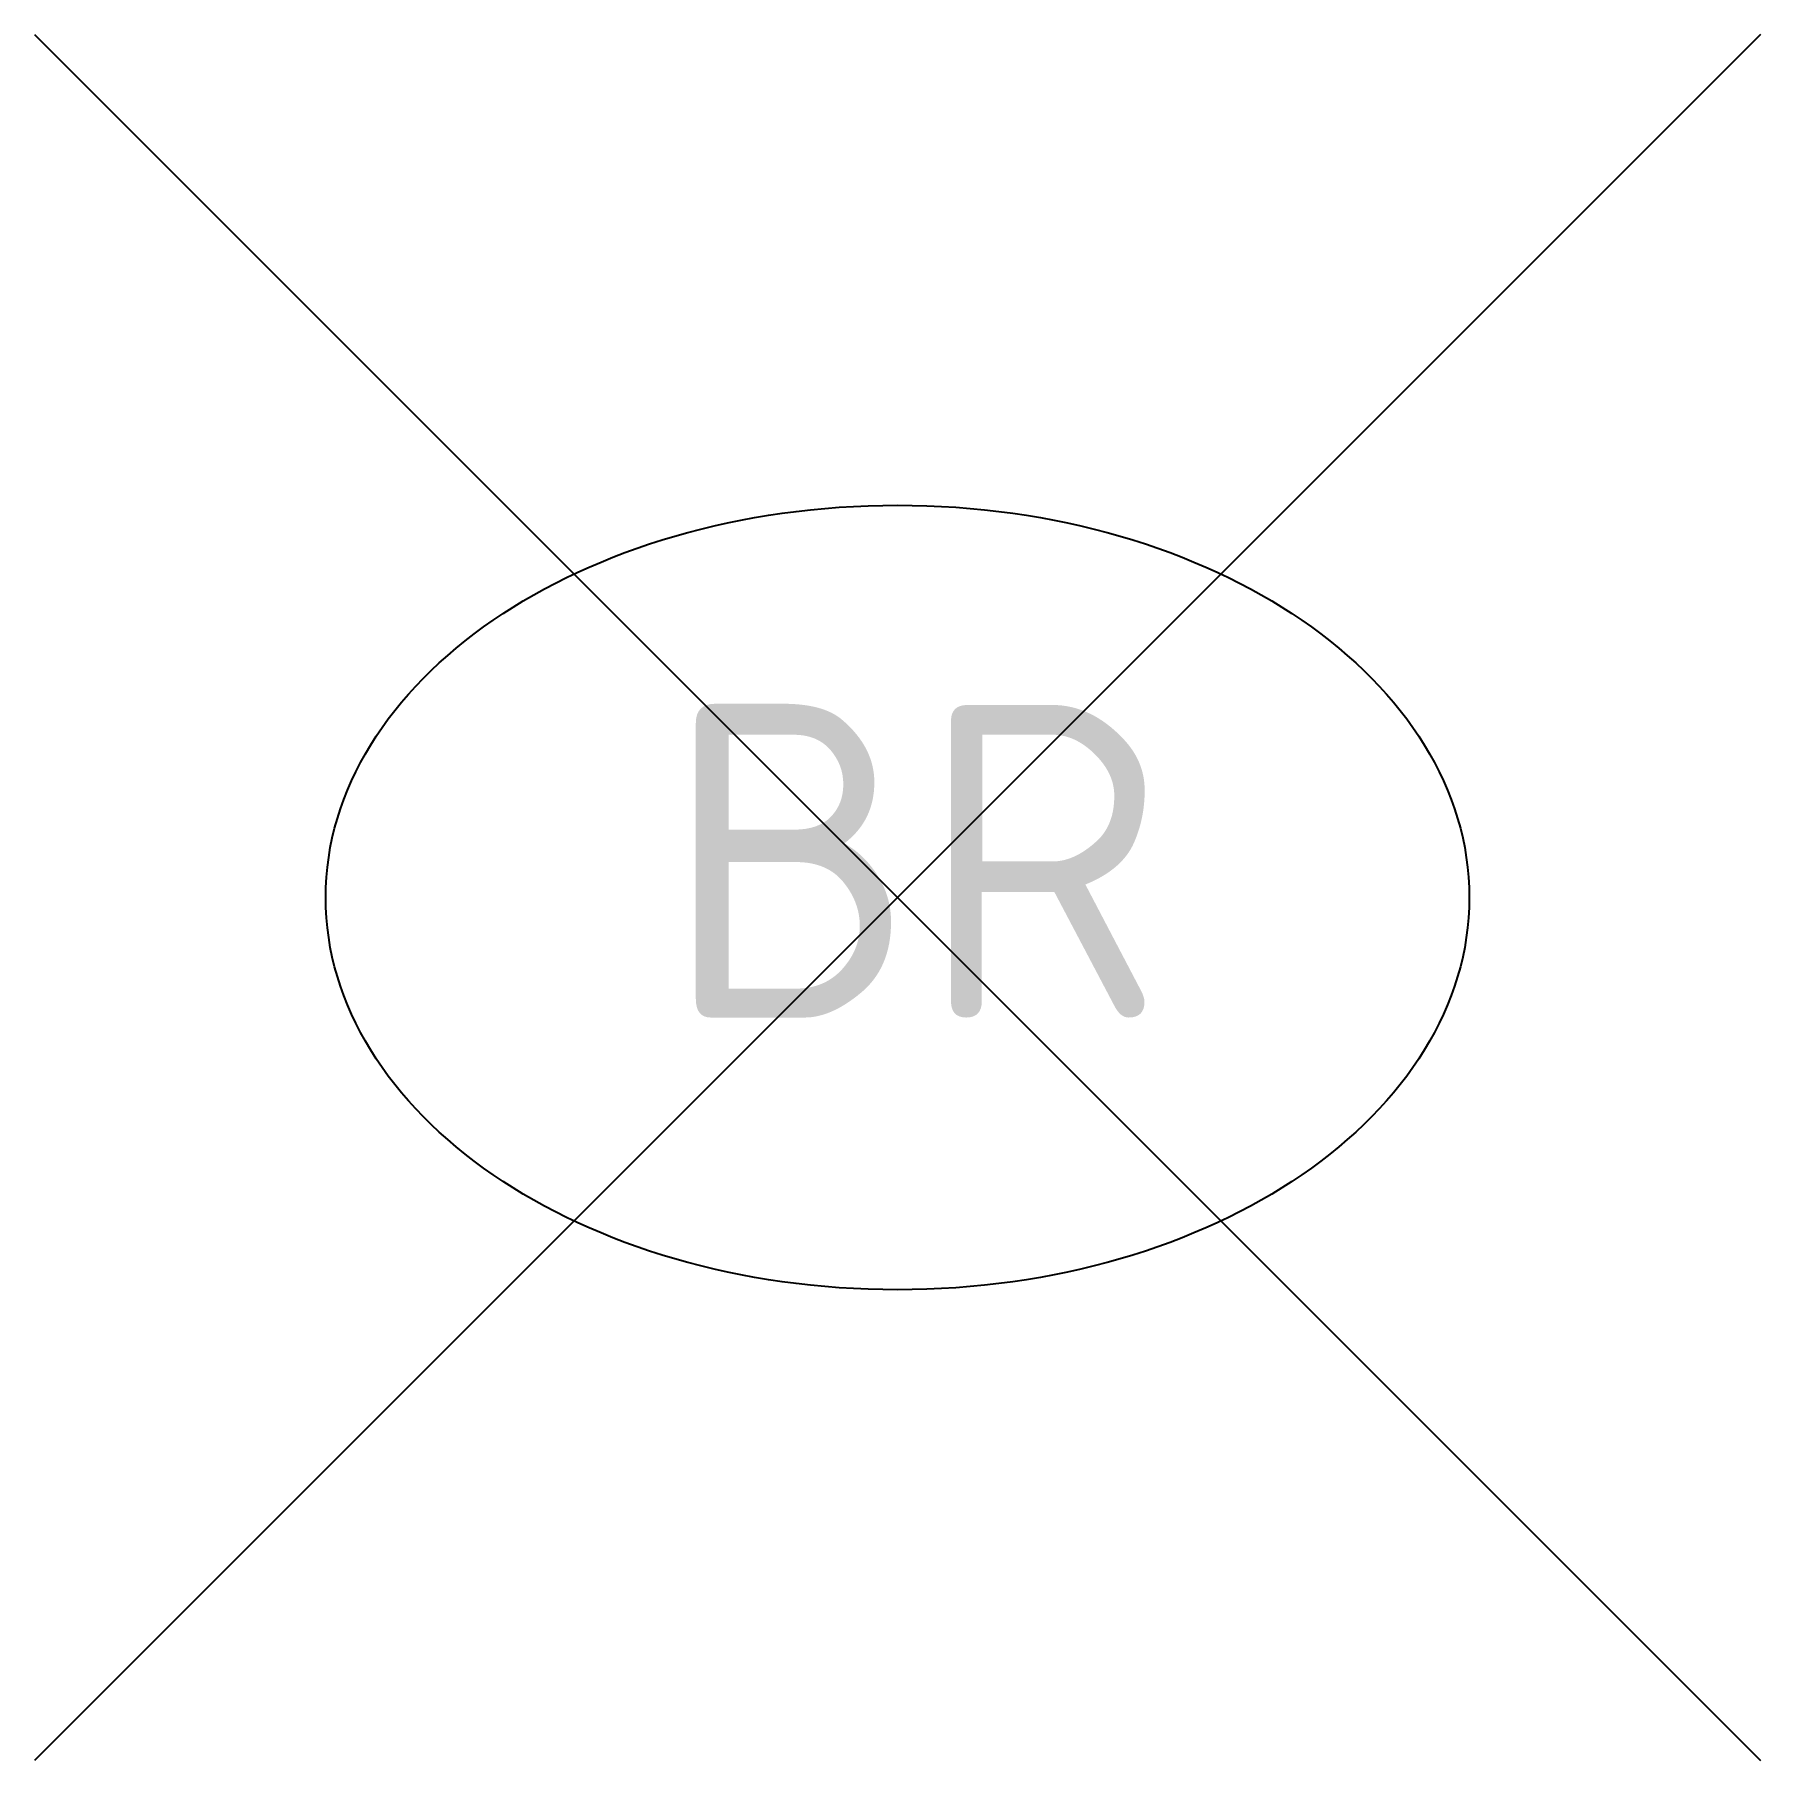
# Model space of a CAD drawing. Extents: x -5.5 to 5.5, y -5.5 to 5.5.
import ezdxf

# ---------------------------------------------------------------- set-up
doc = ezdxf.new("R2010")
doc.units = 0
doc.styles.add('NLCS-ISO', font='NLCS-ISO.ttf')

msp = doc.modelspace()

# ---------------------------------------------------------------- linework, layer by layer
for points in [[(5.5, 5.5), (-5.5, -5.5)], [(-5.5, 5.5), (5.5, -5.5)]]:
    msp.add_lwpolyline(points)
msp.add_ellipse((0, 0), major_axis=(-3.644, 0), ratio=0.685994)

# ---------------------------------------------------------------- texts
at = {"style": 'NLCS-ISO'}
msp.add_text('BR', height=2, rotation=360, dxfattribs=at).set_placement((-1.49, -0.765))

doc.saveas('drawing.dxf')
